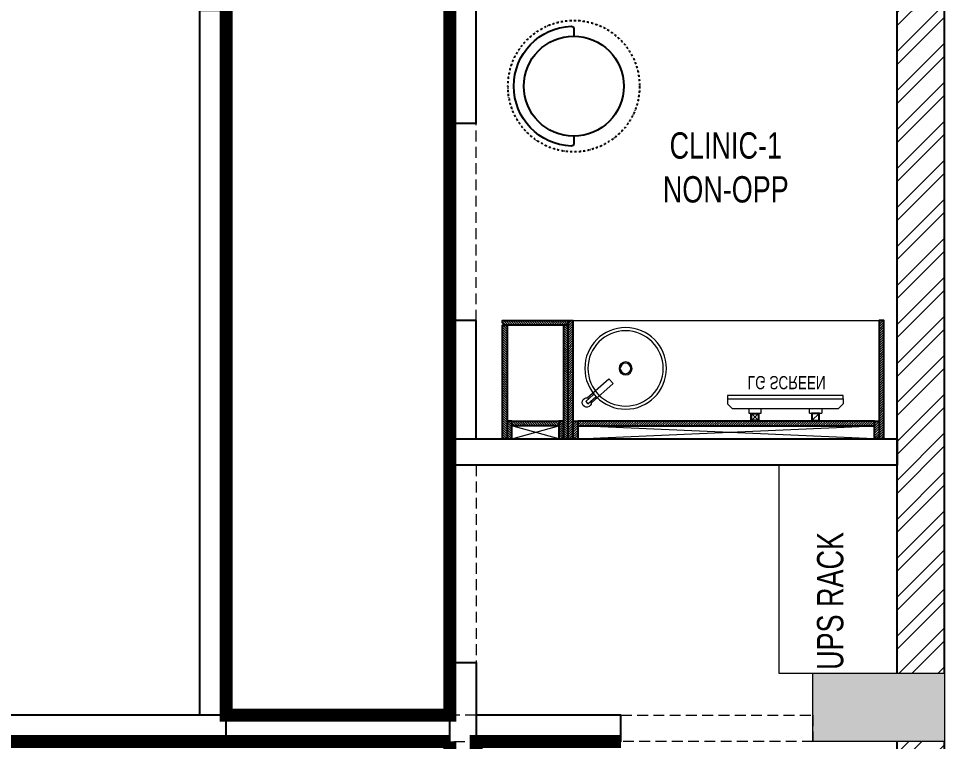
# Model space of a CAD drawing. Header units: feet. Extents: x 3461863 to 3472783, y -5468140 to -5450300.
# Drawn here: x 3469264 to 3472783, y -5455620 to -5452872 of the extents above; entities that cross this region are included whole.
import ezdxf

# ---------------------------------------------------------------- set-up
doc = ezdxf.new("R2010")
doc.units = ezdxf.units.FT
doc.header["$LTSCALE"] = 33
doc.header["$MEASUREMENT"] = 0
for name, pattern in [('a_p6_plan_L18$0$HIDDEN', [0.375, 0.25, -0.125]), ('ACAD_ISO03W100', [30, 12, -18]), ('DASHDOT2', [0.5, 0.25, -0.125, 0, -0.125])]:
    doc.linetypes.add(name, pattern=pattern)
for name, color, linetype, lineweight in [('A-COL', 243, 'Continuous', 9), ('column hatch', 5, 'Continuous', 0), ('Floor-Unit', 1, 'Continuous', 13), ('LENS-CURTAIN', 5, 'a_p6_plan_L18$0$HIDDEN', 9), ('LENS-DIM', 252, 'Continuous', 5), ('LENS-FURNITURE', 13, 'Continuous', 9), ('LENS-PARTITION', 21, 'Continuous', 25), ('LENS-TEXT', 31, 'Continuous', 5), ('LK-FF&E WALL', 1, 'Continuous', 9), ('LK-FLUTTED FINISH', 20, 'Continuous', 30), ('LK-IT', 3, 'Continuous', 18), ('LK-MIRROR', 133, 'Continuous', 13), ('LK-TILES FINISH', 251, 'Continuous', 5), ('LN-ELEVATION-1', 81, 'Continuous', 25), ('LN-ELEVATION-2', 103, 'Continuous', 20), ('LN-ELEVATION-3', 125, 'Continuous', 18), ('LN-HATCH', 251, 'Continuous', 0), ('TV', 92, 'Continuous', 18)]:
    doc.layers.add(name, color=color, linetype=linetype, lineweight=lineweight)
doc.layers.add('A-WALL', color=1, linetype='Continuous')
doc.styles.add('LK TXT', font='GILC____.TTF', dxfattribs={"height": 100})
doc.styles.get("Standard").update_dxf_attribs({"font": 'GILC____.TTF'})
pattern_1 = [(45, (35858.5, -100655.3575), (-4.4194174, 4.4194174), [])]

# ---------------------------------------------------------------- blocks, each defined once
blk = doc.blocks.new('A$Cec5670a9')
at = {"layer": 'column hatch'}
h = blk.add_hatch(color=8, dxfattribs=at)
h.dxf.hatch_style = 1
h.paths.add_polyline_path([(9301.9, 12055.2), (9801.9, 12055.2), (9801.9, 11795.2), (9301.9, 11795.2)])
h.paths.add_polyline_path([(9802.7, 6735.2), (9302.7, 6735.2), (9302.7, 6995.2), (9802.7, 6995.2)])
h.paths.add_polyline_path([(9802.7, 2385.2), (9802.7, 1885.2), (9542.7, 1885.2), (9542.7, 2385.2)])
h.paths.add_polyline_path([(9802.7, -1475.8), (9802.7, -1975.8), (9542.7, -1975.8), (9542.7, -1475.8)])
h.paths.add_polyline_path([(9802.7, -4655.8), (9802.7, -5305.8), (9542.7, -5305.8), (9542.7, -4655.8)])
h.paths.add_polyline_path([(5562.7, -4805.8), (5562.7, -5305.8), (5302.7, -5305.8), (5302.7, -4805.8)])
h.paths.add_polyline_path([(5562.7, -3255.8), (5562.7, -3755.8), (5302.7, -3755.8), (5302.7, -3255.8)])
h.paths.add_polyline_path([(3802.7, -4805.8), (3802.7, -5305.8), (3542.7, -5305.8), (3542.7, -4805.8)])
h.paths.add_polyline_path([(3802.7, -3255.8), (3802.7, -3755.8), (3542.7, -3755.8), (3542.7, -3255.8)])
h.paths.add_polyline_path([(4642.7, 7235.2), (4642.7, 6735.2), (4382.7, 6735.2), (4382.7, 7235.2)])
h.paths.add_polyline_path([(4642.7, 12055.2), (4642.7, 11555.2), (4382.7, 11555.2), (4382.7, 12055.2)])
h.paths.add_polyline_path([(-307.3, 11595.2), (-857.3, 11595.2), (-857.3, 12055.2), (-307.3, 12055.2)])
h.paths.add_polyline_path([(-857.3, 6735.2), (-207.3, 6735.2), (-207.3, 6995.2), (-857.3, 6995.2)])
h.paths.add_polyline_path([(-857.3, 2125.2), (-357.3, 2125.2), (-357.3, 2385.2), (-857.3, 2385.2)])
h.paths.add_polyline_path([(-857.3, -1934.8), (-357.3, -1934.8), (-357.3, -1674.8), (-857.3, -1674.8)])
h.paths.add_polyline_path([(-1117.3, -5305.8), (-617.3, -5305.8), (-617.3, -4794.8), (-1117.3, -4794.8)])
at = {"layer": 'LN-HATCH'}
h = blk.add_hatch(dxfattribs=at)
h.set_pattern_fill('ANSI32', color=256, scale=11, angle=180)
h.set_pattern_definition([(225, (-5559415.95, -35411.84), (74.087113, -74.087113), []), (225, (-5559465.34, -35411.84), (74.087113, -74.087113), [])])
h.paths.add_polyline_path([(9802.7, -4655.8), (9802.7, -1975.8), (9622.7, -1975.8), (9622.7, -4655.8)])
h.paths.add_polyline_path([(9802.7, -1475.8), (9802.7, 1885.2), (9622.7, 1885.2), (9622.7, -869.4), (9622.7, -1475.8)])
h.paths.add_polyline_path([(9802.7, 2385.2), (9802.7, 6735.2), (9622.7, 6735.2), (9622.7, 2385.2)])
h.paths.add_polyline_path([(9301.9, 11875.2), (9301.9, 12055.2), (4642.7, 12055.2), (4642.7, 11875.2)])
h.paths.add_polyline_path([(9802.7, 6995.2), (9802.7, 11795.2), (9622.7, 11795.2), (9622.7, 6995.2)])
at = {"layer": 'A-COL'}
blk.add_lwpolyline([(9802.7, 6735.2), (9302.7, 6735.2), (9302.7, 6995.2), (9802.7, 6995.2)], close=True, dxfattribs=at)
at = {"layer": 'A-WALL'}
for p, q in [((9622.7, 6995.2), (9622.7, 11795.2)), ((9802.7, 6995.2), (9801.9, 11795.2)), ((9622.7, 2385.2), (9622.7, 6735.2)), ((9802.7, -1475.8), (9802.7, 6735.2))]:
    blk.add_line(p, q, dxfattribs=at)
blk = doc.blocks.new('DOCTOR STOOL')
at = {"layer": 'LN-ELEVATION-1', "ltscale": 100}
blk.add_lwpolyline([(228, 37.8), (228, 9.1, -0.426474), (218.5, 0, -0.959166), (218.5, 455.6, -0.426474), (228, 446.5), (228, 417.8)], format="xyb", dxfattribs=at)
at = {"layer": 'LN-ELEVATION-1', "linetype": 'DASHDOT2'}
blk.add_circle((228, 227.8), 250, dxfattribs=at)
at = {"layer": 'LN-ELEVATION-1', "ltscale": 100}
blk.add_circle((228, 227.8), 190, dxfattribs=at)
blk = doc.blocks.new('rtf')
at = {"color": 0, "linetype": 'ByBlock', "lineweight": -2}
for p, q in [((16412.5, -172798.8), (16452.4, -172798.8)), ((16412.5, -172810.8), (16412.5, -172798.8)), ((16425.3, -172793.1), (16535.3, -172793.1)), ((16535.3, -172793.1), (16535.3, -172817.1)), ((16412.5, -172810.8), (16452.4, -172810.8)), ((16425.3, -172817.1), (16535.3, -172817.1))]:
    blk.add_line(p, q, dxfattribs=at)
for centre, radius, start, end in [((16412.5, -172805.1), 17.5, 21.0506, 340.9422), ((16444.5, -172804.8), 9.89, 322.6562, 37.3438)]:
    blk.add_arc(centre, radius, start, end, dxfattribs=at)
blk = doc.blocks.new('dsg')
at = {"color": 0, "linetype": 'ByBlock', "lineweight": -2}
for radius in [155, 143, 25, 20]:
    blk.add_circle((11491.5, -171102.6), radius, dxfattribs=at)
blk.add_blockref('rtf', (-5117.5, 1702.9), dxfattribs=at)
blk = doc.blocks.new('CLINIC - CABINET SINK')
at = {"layer": 'LN-HATCH', "ltscale": 0.5}
h = blk.add_hatch(dxfattribs=at)
h.set_pattern_fill('ANSI31', color=256, scale=2)
h.set_pattern_definition([(45, (4052861.5004, 1708016.356), (-4.4901280605, 4.4901280605), [])])
h.paths.add_polyline_path([(-563.4, 157), (564.6, 157), (564.6, 175), (-563.4, 175)])
h.paths.add_polyline_path([(582.6, 225), (600.6, 225), (600.6, -225), (582.6, -225)])
h.paths.add_polyline_path([(564.6, 225), (582.6, 225), (582.6, 157), (564.6, 157)])
h.paths.add_polyline_path([(-581.4, 225), (-599.4, 225), (-599.4, -225), (-581.4, -225)])
h.paths.add_polyline_path([(-581.4, 225), (-563.4, 225), (-563.4, 157), (-581.4, 157)])
at = {"layer": 'LN-ELEVATION-1', "ltscale": 0.5}
for points in [[(-581.4, 225), (-599.4, 225), (-599.4, -225), (-581.4, -225)], [(-581.4, 225), (-563.4, 225), (-563.4, 157), (-581.4, 157)], [(564.6, 225), (582.6, 225), (582.6, 157), (564.6, 157)], [(582.6, 225), (600.6, 225), (600.6, -225), (582.6, -225)], [(-563.4, 157), (564.6, 157), (564.6, 175), (-563.4, 175)]]:
    blk.add_lwpolyline(points, close=True, dxfattribs=at)
at = {"layer": 'LN-ELEVATION-2', "ltscale": 0.5}
blk.add_line((582.6, -225), (-581.4, -225), dxfattribs=at)
at = {"layer": 'LN-HATCH', "ltscale": 0.5}
for p, q in [((564.6, 225), (-563.4, 175)), ((-563.4, 225), (564.6, 175))]:
    blk.add_line(p, q, dxfattribs=at)
at = {"layer": 'LN-ELEVATION-3', "xscale": -1, "rotation": 41.1558274151866}
blk.add_blockref('dsg', (-103569.3, 136346.7), dxfattribs=at)
blk = doc.blocks.new('CLINIC SCREEN')
at = {"layer": 'TV'}
for p, q in [((-103.1, 42.9), (-127.4, 18.6)), ((-127.4, 42.9), (-103.1, 18.6)), ((102.7, 42.9), (127, 18.6))]:
    blk.add_line(p, q, dxfattribs=at)
at = {"layer": 'TV', "ltscale": 12}
for p, q in [((-220, -19.4), (-200.6, 0)), ((200.6, 0), (-200.6, 0)), ((-138.5, 0), (-138.5, 15.5)), ((-138.5, 15.5), (-92, 15.5)), ((-92, 15.5), (-92, 0)), ((92, 15.5), (92, 0)), ((92, 15.5), (138.5, 15.5)), ((138.5, 0), (138.5, 15.5)), ((220, -19.4), (200.6, 0)), ((-220, -38.8), (-220, -19.4)), ((220, -38.8), (220, -19.4))]:
    blk.add_line(p, q, dxfattribs=at)
at = {"layer": 'TV'}
for points in [[(-130.4, 15.5), (-100.1, 15.5), (-100.1, 45.9), (-130.4, 45.9)], [(-127.4, 18.6), (-103.1, 18.6), (-103.1, 42.9), (-127.4, 42.9)], [(130, 15.5), (99.7, 15.5), (99.7, 45.9), (130, 45.9)], [(127, 18.6), (102.7, 18.6), (102.7, 42.9), (127, 42.9)]]:
    blk.add_lwpolyline(points, close=True, dxfattribs=at)
at = {"layer": 'TV', "ltscale": 12}
blk.add_lwpolyline([(-220, -51.7), (-220, -38.8), (220, -38.8), (220, -51.7)], close=True, dxfattribs=at)
at = {"layer": 'Floor-Unit', "color": 0, "ltscale": 2, "insert": (5.2, -100.4), "char_height": 50, "attachment_point": 5}
blk.add_mtext_dynamic_manual_height_columns('LG SCREEN', width=466.48, gutter_width=12.5, heights=[0], dxfattribs=at)
blk = doc.blocks.new('CLINIC - MOP CLOSET')
at = {"layer": 'LN-HATCH', "ltscale": 0.5}
h = blk.add_hatch(dxfattribs=at)
h.set_pattern_fill('ANSI31', color=256, scale=50, angle=360)
h.set_pattern_definition(pattern_1)
h.paths.add_polyline_path([(-106.4, 216), (-124.4, 216), (-124.4, -216), (-106.4, -216)])
h = blk.add_hatch(dxfattribs=at)
h.set_pattern_fill('ANSI31', color=256, scale=50, angle=360)
h.set_pattern_definition(pattern_1)
h.paths.add_polyline_path([(-106.4, 216), (-88.4, 216), (-88.4, 148), (-106.4, 148)])
h = blk.add_hatch(dxfattribs=at)
h.set_pattern_fill('ANSI31', color=256, scale=50, angle=360)
h.set_pattern_definition(pattern_1)
h.paths.add_polyline_path([(89.6, 216), (107.6, 216), (107.6, 148), (89.6, 148)])
h = blk.add_hatch(dxfattribs=at)
h.set_pattern_fill('ANSI31', color=256, scale=50, angle=360)
h.set_pattern_definition(pattern_1)
h.paths.add_polyline_path([(107.6, 216), (125.6, 216), (125.6, -216), (107.6, -216)])
h = blk.add_hatch(dxfattribs=at)
h.set_pattern_fill('ANSI31', color=256, scale=50, angle=360)
h.set_pattern_definition(pattern_1)
h.paths.add_polyline_path([(-88.4, 148), (89.6, 148), (89.6, 166), (-88.4, 166)])
h = blk.add_hatch(dxfattribs=at)
h.set_pattern_fill('ANSI31', color=256, scale=50, angle=360)
h.set_pattern_definition([(45, (35894.5, -101037.3575), (-4.4194174, 4.4194174), [])])
h.paths.add_polyline_path([(-115.4, -216), (-124.4, -225), (-124.4, -234), (125.6, -234), (125.6, -216)])
at = {"layer": 'LN-ELEVATION-1', "ltscale": 0.5}
for points in [[(-106.4, 216), (-124.4, 216), (-124.4, -216), (-106.4, -216)], [(-106.4, 216), (-88.4, 216), (-88.4, 148), (-106.4, 148)], [(89.6, 216), (107.6, 216), (107.6, 148), (89.6, 148)], [(107.6, 216), (125.6, 216), (125.6, -216), (107.6, -216)], [(-88.4, 148), (89.6, 148), (89.6, 166), (-88.4, 166)], [(-124.4, -225), (-124.4, -234), (125.6, -234), (125.6, -216), (-115.4, -216)]]:
    blk.add_lwpolyline(points, close=True, dxfattribs=at)
at = {"layer": 'LN-HATCH', "ltscale": 0.5}
for p, q in [((89.6, 216), (-88.4, 166)), ((-88.4, 216), (89.6, 166))]:
    blk.add_line(p, q, dxfattribs=at)

msp = doc.modelspace()

# ---------------------------------------------------------------- linework, layer by layer
at = {"layer": 'LENS-CURTAIN', "ltscale": 5}
for points in [[(3471003.4, -5453269.7), (3470903.4, -5453269.7), (3470903.4, -5454019.7), (3471003.4, -5454019.7)], [(3471003.4, -5455319.7), (3470903.4, -5455319.7), (3470903.4, -5454569.7), (3471003.4, -5454569.7)], [(3470053.4, -5455619.7), (3471003.4, -5455619.7), (3471003.4, -5455519.7), (3470053.4, -5455519.7)], [(3471553.4, -5455519.7), (3472283.4, -5455519.7), (3472283.4, -5455619.7), (3471553.4, -5455619.7)]]:
    msp.add_lwpolyline(points, close=True, dxfattribs=at)
at = {"layer": 'LENS-PARTITION'}
for points in [[(3471003.4, -5452089.7), (3470903.4, -5452089.7), (3470903.4, -5453269.7), (3471003.4, -5453269.7)], [(3469953.4, -5452839.7), (3470053.4, -5452839.7), (3470053.4, -5455519.7), (3469953.4, -5455519.7)], [(3471003.4, -5454019.7), (3470903.4, -5454019.7), (3470903.4, -5454469.7), (3471003.4, -5454469.7)], [(3470903.4, -5454469.7), (3472603.4, -5454469.7), (3472603.4, -5454569.7), (3470903.4, -5454569.7)], [(3471003.4, -5456569.7), (3470903.4, -5456569.7), (3470903.4, -5455319.7), (3471003.4, -5455319.7)], [(3470053.4, -5455519.7), (3467623.4, -5455519.7), (3467623.4, -5455619.7), (3470053.4, -5455619.7)], [(3471003.4, -5455619.7), (3471553.4, -5455619.7), (3471553.4, -5455519.7), (3471003.4, -5455519.7)]]:
    msp.add_lwpolyline(points, close=True, dxfattribs=at)
at = {"layer": 'LK-FF&E WALL'}
msp.add_lwpolyline([(3472153.4, -5454569.7), (3472153.4, -5455359.7), (3472603.4, -5455359.7), (3472603.4, -5454569.7)], close=True, dxfattribs=at)
at = {"layer": 'LK-FLUTTED FINISH', "linetype": 'ACAD_ISO03W100', "ltscale": 0.05, "const_width": 50}
for points in [[(3470053.4, -5455619.7), (3470903.4, -5455619.7)], [(3470903.4, -5457419.7), (3470903.4, -5455619.7)]]:
    msp.add_lwpolyline(points, dxfattribs=at)
at = {"layer": 'LK-MIRROR', "linetype": 'ACAD_ISO03W100', "ltscale": 0.05, "const_width": 50}
msp.add_lwpolyline([(3470053.4, -5455619.7), (3468013.4, -5455619.7)], dxfattribs=at)
at = {"layer": 'LK-TILES FINISH', "color": 212, "linetype": 'ACAD_ISO03W100', "ltscale": 0.05, "const_width": 50}
for points in [[(3470903.4, -5452089.7), (3470903.4, -5455519.7), (3470053.4, -5455519.7), (3470053.4, -5452839.7)], [(3471553.4, -5455619.7), (3471003.4, -5455619.7), (3471003.4, -5457319.7), (3472253.4, -5457319.7)]]:
    msp.add_lwpolyline(points, dxfattribs=at)

# ---------------------------------------------------------------- block references
at = {"layer": 'LENS-DIM', "color": 3}
msp.add_blockref('A$Cec5670a9', (3462980.7, -5462354.9), dxfattribs=at)
at = {"layer": 'LENS-FURNITURE'}
msp.add_blockref('DOCTOR STOOL', (3471146.4, -5453356.7), dxfattribs=at)
at = {"layer": 'LK-FF&E WALL', "rotation": 180}
msp.add_blockref('CLINIC - CABINET SINK', (3471954, -5454244.7), dxfattribs=at)
at = {"layer": 'LK-FF&E WALL', "xscale": -1, "rotation": 180}
msp.add_blockref('CLINIC - MOP CLOSET', (3471227.8, -5454253.7), dxfattribs=at)
at = {"layer": 'LK-IT', "xscale": -1, "rotation": 180}
msp.add_blockref('CLINIC SCREEN', (3472178.4, -5454355.8), dxfattribs=at)

# ---------------------------------------------------------------- texts
at = {"layer": 'LENS-TEXT', "color": 0, "linetype": 'Continuous', "ltscale": 3, "insert": (3471952.1, -5453438.4), "char_height": 100, "attachment_point": 5, "style": 'LK TXT'}
msp.add_mtext_dynamic_manual_height_columns('CLINIC-1\\PNON-OPP', width=1062.369, gutter_width=1, heights=[0], dxfattribs=at)
at = {"layer": 'LENS-TEXT', "color": 0, "linetype": 'Continuous', "ltscale": 3, "insert": (3472349.6, -5455085.6), "char_height": 100, "attachment_point": 5, "rotation": 90, "style": 'LK TXT'}
msp.add_mtext_dynamic_manual_height_columns('UPS RACK', width=1099.487, gutter_width=1, heights=[0], dxfattribs=at)

doc.saveas('drawing.dxf')
